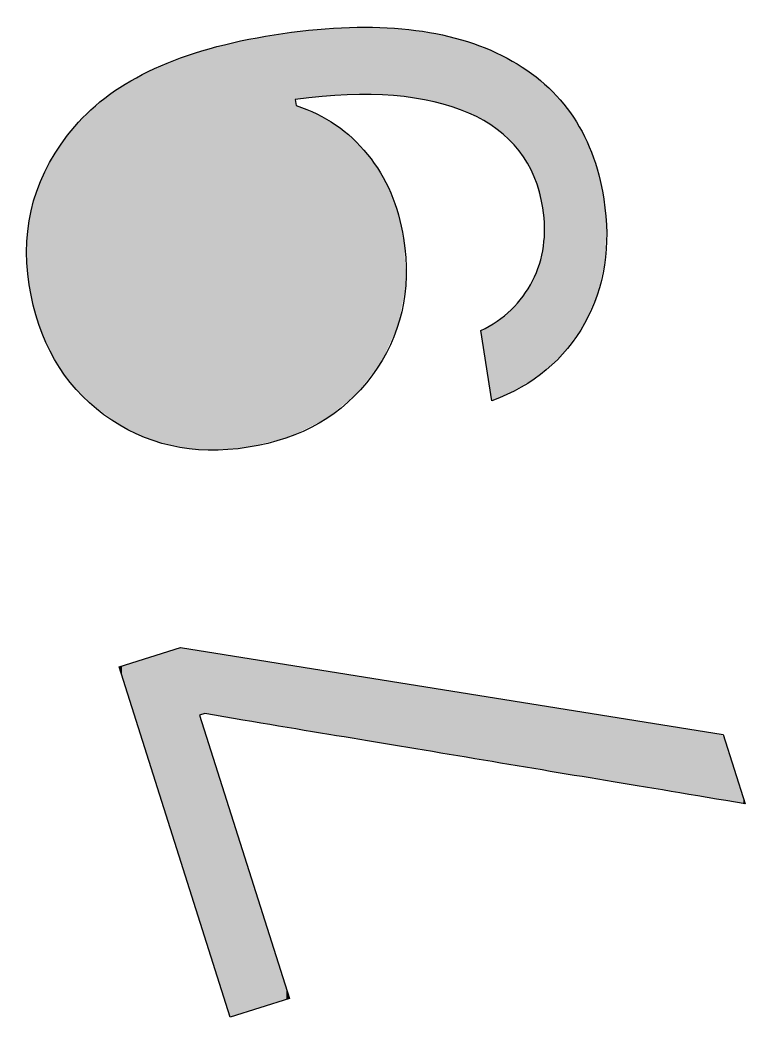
# Model space of a CAD drawing. Extents: x 1 to 47.3, y -47.1 to -0.8.
# Drawn here: x 1.03 to 5.38, y -32.07 to -26.08 of the extents above; entities that cross this region are included whole.
import ezdxf

# ---------------------------------------------------------------- set-up
doc = ezdxf.new("R2010")
doc.units = 0
doc.layers.add('LAYER_1', color=7, linetype='CONTINUOUS')

# ---------------------------------------------------------------- blocks, each defined once
blk = doc.blocks.new('*U2')
at = {"layer": 'LAYER_1', "color": 7}
for points in [[(2.8525, -26.5449), (2.7609, -26.148), (2.8525, -26.1394)], [(2.8682, -26.5436), (2.8525, -26.1394), (2.8682, -26.1379)], [(2.8525, -26.5449), (2.8525, -26.1394), (2.8682, -26.5436)], [(2.9083, -26.5401), (2.8682, -26.1379), (2.9083, -26.1341)], [(2.8682, -26.5436), (2.8682, -26.1379), (2.9083, -26.5401)], [(2.9359, -26.5378), (2.9083, -26.1341), (2.9359, -26.1334)], [(2.9083, -26.5401), (2.9083, -26.1341), (2.9359, -26.5378)], [(2.9737, -26.5366), (2.9359, -26.1334), (2.9737, -26.1324)], [(2.9359, -26.5378), (2.9359, -26.1334), (2.9737, -26.5366)], [(3.0523, -26.5343), (2.9737, -26.1324), (3.0523, -26.1302)], [(2.9737, -26.5366), (2.9737, -26.1324), (3.0523, -26.5343)], [(3.0808, -26.5334), (3.0523, -26.1302), (3.0808, -26.1295)], [(3.0523, -26.5343), (3.0523, -26.1302), (3.0808, -26.5334)], [(3.1, -26.5328), (3.0808, -26.1295), (3.1, -26.1289)], [(3.0808, -26.5334), (3.0808, -26.1295), (3.1, -26.5328)], [(3.1199, -26.5335), (3.1, -26.1289), (3.1199, -26.1284)], [(3.1, -26.5328), (3.1, -26.1289), (3.1199, -26.5335)], [(3.1199, -26.5335), (3.1199, -26.1284), (3.1726, -26.5353)], [(3.1726, -26.5353), (3.1199, -26.1284), (3.1726, -26.131)], [(3.1726, -26.5353), (3.1726, -26.131), (3.2004, -26.5362)], [(3.2004, -26.5362), (3.1726, -26.131), (3.2004, -26.1323)], [(3.2004, -26.5362), (3.2004, -26.1323), (3.2453, -26.5377)], [(3.2453, -26.5377), (3.2004, -26.1323), (3.2453, -26.1345)], [(3.2453, -26.5377), (3.2453, -26.1345), (3.253, -26.538)], [(3.253, -26.538), (3.2453, -26.1345), (3.253, -26.1349)], [(3.253, -26.538), (3.253, -26.1349), (3.2981, -26.5429)], [(3.2981, -26.5429), (3.253, -26.1349), (3.2981, -26.1371)], [(3.2981, -26.5429), (3.2981, -26.1371), (3.2984, -26.5429)], [(3.2984, -26.5429), (3.2981, -26.1371), (3.2984, -26.1371)], [(3.2984, -26.5429), (3.2984, -26.1371), (3.3176, -26.5449)], [(3.3176, -26.5449), (3.2984, -26.1371), (3.3176, -26.1381)], [(3.3176, -26.5449), (3.3176, -26.1381), (3.3185, -26.545)], [(3.3185, -26.545), (3.3176, -26.1381), (3.3185, -26.1381)], [(3.3185, -26.545), (3.3185, -26.1381), (3.3254, -26.5458)], [(3.3254, -26.5458), (3.3185, -26.1381), (3.3254, -26.139)], [(3.3254, -26.5458), (3.3254, -26.139), (3.3335, -26.5466)], [(3.3335, -26.5466), (3.3254, -26.139), (3.3335, -26.1401)], [(3.3335, -26.5466), (3.3335, -26.1401), (3.3424, -26.5476)], [(3.3424, -26.5476), (3.3335, -26.1401), (3.3424, -26.1414)], [(3.3424, -26.5476), (3.3424, -26.1414), (3.3951, -26.5533)], [(3.3951, -26.5533), (3.3424, -26.1414), (3.3951, -26.1485)], [(2.3978, -28.6491), (2.2605, -26.2329), (2.3978, -26.2028)], [(2.45, -28.6358), (2.3978, -26.2028), (2.45, -26.1914)], [(2.3978, -28.6491), (2.3978, -26.2028), (2.45, -28.6358)], [(2.6501, -28.5848), (2.45, -26.1914), (2.6501, -26.1605)], [(2.45, -28.6358), (2.45, -26.1914), (2.6501, -28.5848)], [(2.6796, -28.5701), (2.6501, -26.1605), (2.6796, -26.1559)], [(2.6501, -28.5848), (2.6501, -26.1605), (2.6796, -28.5701)], [(2.6796, -26.5627), (2.6796, -26.1559), (2.6797, -26.5627)], [(2.6797, -26.5627), (2.6796, -26.1559), (2.6797, -26.1559)], [(2.6803, -26.5626), (2.6797, -26.1559), (2.6803, -26.1558)], [(2.6797, -26.5627), (2.6797, -26.1559), (2.6803, -26.5626)], [(2.6824, -26.5624), (2.6803, -26.1558), (2.6824, -26.1555)], [(2.6803, -26.5626), (2.6803, -26.1558), (2.6824, -26.5624)], [(2.6835, -26.5622), (2.6824, -26.1555), (2.6835, -26.1553)], [(2.6824, -26.5624), (2.6824, -26.1555), (2.6835, -26.5622)], [(2.6846, -26.5621), (2.6835, -26.1553), (2.6846, -26.1552)], [(2.6835, -26.5622), (2.6835, -26.1553), (2.6846, -26.5621)], [(2.6846, -26.5621), (2.6846, -26.1552), (2.6852, -26.562)], [(2.6852, -26.562), (2.6846, -26.1552), (2.6852, -26.1552)], [(2.6852, -26.562), (2.6852, -26.1552), (2.6853, -26.562)], [(2.6853, -26.562), (2.6852, -26.1552), (2.6853, -26.1552)], [(2.7173, -26.5581), (2.6853, -26.1552), (2.7173, -26.1521)], [(2.6853, -26.562), (2.6853, -26.1552), (2.7173, -26.5581)], [(2.7609, -26.5528), (2.7173, -26.1521), (2.7609, -26.148)], [(2.7173, -26.5581), (2.7173, -26.1521), (2.7609, -26.5528)], [(2.7609, -26.5528), (2.7609, -26.148), (2.8525, -26.5449)], [(3.3951, -26.5533), (3.3951, -26.1485), (3.5039, -26.5743)], [(3.5039, -26.5743), (3.3951, -26.1485), (3.5039, -26.1633)], [(3.5039, -26.5743), (3.5039, -26.1633), (3.5262, -26.5786)], [(3.5262, -26.5786), (3.5039, -26.1633), (3.5262, -26.1685)], [(3.5262, -26.5786), (3.5262, -26.1685), (3.6464, -26.6141)], [(3.6464, -26.6141), (3.5262, -26.1685), (3.6464, -26.1968)], [(3.6464, -26.6141), (3.6464, -26.1968), (3.6763, -26.6266)], [(3.6763, -26.6266), (3.6464, -26.1968), (3.6763, -26.2039)], [(3.6763, -26.6266), (3.6763, -26.2039), (3.7554, -26.6595)], [(3.7554, -26.6595), (3.6763, -26.2039), (3.7554, -26.2317)], [(2.232, -28.6643), (2.1283, -26.2699), (2.232, -26.2391)], [(2.2605, -28.6641), (2.232, -26.2391), (2.2605, -26.2329)], [(2.232, -28.6643), (2.232, -26.2391), (2.2605, -28.6641)], [(2.2605, -28.6641), (2.2605, -26.2329), (2.3978, -28.6491)], [(3.7554, -26.6595), (3.7554, -26.2317), (3.7924, -26.6805)], [(3.7924, -26.6805), (3.7554, -26.2317), (3.7924, -26.2447)], [(3.7924, -26.6805), (3.7924, -26.2447), (3.7959, -26.6825)], [(3.7959, -26.6825), (3.7924, -26.2447), (3.7959, -26.246)], [(3.7959, -26.6825), (3.7959, -26.246), (3.8051, -26.6877)], [(3.8051, -26.6877), (3.7959, -26.246), (3.8051, -26.2492)], [(3.8051, -26.6877), (3.8051, -26.2492), (3.8317, -26.7027)], [(3.8317, -26.7027), (3.8051, -26.2492), (3.8317, -26.2586)], [(3.8317, -26.7027), (3.8317, -26.2586), (3.8356, -26.7049)], [(3.8356, -26.7049), (3.8317, -26.2586), (3.8356, -26.26)], [(3.8356, -26.7049), (3.8356, -26.26), (3.8446, -26.71)], [(3.8446, -26.71), (3.8356, -26.26), (3.8446, -26.2644)], [(3.8446, -26.71), (3.8446, -26.2644), (3.8523, -26.7144)], [(3.8523, -26.7144), (3.8446, -26.2644), (3.8523, -26.2681)], [(2.0011, -28.6523), (1.8791, -26.3585), (2.0011, -26.3107)], [(2.0331, -28.6556), (2.0011, -26.3107), (2.0331, -26.2982)], [(2.0011, -28.6523), (2.0011, -26.3107), (2.0331, -28.6556)], [(2.1283, -28.6652), (2.0331, -26.2982), (2.1283, -26.2699)], [(2.0331, -28.6556), (2.0331, -26.2982), (2.1283, -28.6652)], [(2.1283, -28.6652), (2.1283, -26.2699), (2.232, -28.6643)], [(3.8523, -26.7144), (3.8523, -26.2681), (3.8543, -26.7159)], [(3.8543, -26.7159), (3.8523, -26.2681), (3.8543, -26.2691)], [(3.8543, -26.7159), (3.8543, -26.2691), (3.8586, -26.7192)], [(3.8586, -26.7192), (3.8543, -26.2691), (3.8586, -26.2712)], [(3.8586, -26.7192), (3.8586, -26.2712), (3.8733, -26.7304)], [(3.8733, -26.7304), (3.8586, -26.2712), (3.8733, -26.2784)], [(3.8733, -26.7304), (3.8733, -26.2784), (3.8992, -26.7501)], [(3.8992, -26.7501), (3.8733, -26.2784), (3.8992, -26.2911)], [(3.8992, -26.7501), (3.8992, -26.2911), (3.9022, -26.7524)], [(3.9022, -26.7524), (3.8992, -26.2911), (3.9022, -26.2925)], [(3.9022, -26.7524), (3.9022, -26.2925), (3.9365, -26.7785)], [(3.9365, -26.7785), (3.9022, -26.2925), (3.9365, -26.3093)], [(3.9365, -26.7785), (3.9365, -26.3093), (3.9495, -26.7918)], [(3.9495, -26.7918), (3.9365, -26.3093), (3.9495, -26.3157)], [(3.9495, -26.7918), (3.9495, -26.3157), (3.9814, -26.8245)], [(3.9814, -26.8245), (3.9495, -26.3157), (3.9814, -26.3313)], [(1.8532, -28.6166), (1.7621, -26.415), (1.8532, -26.3686)], [(1.8791, -28.6256), (1.8532, -26.3686), (1.8791, -26.3585)], [(1.8532, -28.6166), (1.8532, -26.3686), (1.8791, -28.6256)], [(1.8791, -28.6256), (1.8791, -26.3585), (2.0011, -28.6523)], [(3.9814, -26.8245), (3.9814, -26.3313), (3.9944, -26.8378)], [(3.9944, -26.8378), (3.9814, -26.3313), (3.9944, -26.3399)], [(3.9944, -26.8378), (3.9944, -26.3399), (4.0081, -26.8518)], [(4.0081, -26.8518), (3.9944, -26.3399), (4.0081, -26.3489)], [(4.0081, -26.8518), (4.0081, -26.3489), (4.0671, -26.9344)], [(4.0671, -26.9344), (4.0081, -26.3489), (4.0671, -26.3877)], [(1.7621, -28.585), (1.6924, -26.4504), (1.7621, -26.415)], [(1.7621, -28.585), (1.7621, -26.415), (1.8532, -28.6166)], [(4.0671, -26.9344), (4.0671, -26.3877), (4.0692, -26.9385)], [(4.0692, -26.9385), (4.0671, -26.3877), (4.0692, -26.3891)], [(4.0692, -26.9385), (4.0692, -26.3891), (4.1111, -27.0215)], [(4.1111, -27.0215), (4.0692, -26.3891), (4.1111, -26.4167)], [(4.1111, -27.0215), (4.1111, -26.4167), (4.1135, -27.0263)], [(4.1135, -27.0263), (4.1111, -26.4167), (4.1135, -26.4188)], [(4.1135, -27.0263), (4.1135, -26.4188), (4.1259, -27.0729)], [(4.1259, -27.0729), (4.1135, -26.4188), (4.1259, -26.4297)], [(4.1259, -27.0729), (4.1259, -26.4297), (4.1317, -27.0943)], [(4.1317, -27.0943), (4.1259, -26.4297), (4.1317, -26.4347)], [(4.1317, -27.0943), (4.1317, -26.4347), (4.1615, -27.2063)], [(4.1615, -27.2063), (4.1317, -26.4347), (4.1615, -26.4609)], [(1.6501, -28.5304), (1.5506, -26.5435), (1.6501, -26.4782)], [(1.6924, -28.551), (1.6501, -26.4782), (1.6924, -26.4504)], [(1.6501, -28.5304), (1.6501, -26.4782), (1.6924, -28.551)], [(1.6924, -28.551), (1.6924, -26.4504), (1.7621, -28.585)], [(4.1615, -27.2063), (4.1615, -26.4609), (4.1672, -27.2275)], [(4.1672, -27.2275), (4.1615, -26.4609), (4.1672, -26.4659)], [(4.1672, -27.2275), (4.1672, -26.4659), (4.1753, -27.359)], [(4.1753, -27.359), (4.1672, -26.4659), (4.1753, -26.4729)], [(4.1753, -28.1878), (4.1753, -26.4729), (4.2241, -28.144)], [(4.2241, -28.144), (4.1753, -26.4729), (4.2241, -26.5157)], [(1.5506, -28.4585), (1.444, -26.6343), (1.5506, -26.5435)], [(1.5506, -28.4585), (1.5506, -26.5435), (1.6501, -28.5304)], [(2.6796, -28.5701), (2.6796, -26.5627), (2.6797, -28.57)], [(2.6797, -28.57), (2.6796, -26.5627), (2.6797, -26.5634)], [(2.6797, -28.57), (2.6797, -26.5634), (2.6803, -28.5697)], [(2.6803, -28.5697), (2.6797, -26.5634), (2.6803, -26.5672)], [(4.2241, -28.144), (4.2241, -26.5157), (4.2831, -28.0911)], [(4.2831, -28.0911), (4.2241, -26.5157), (4.2831, -26.5849)], [(2.6803, -28.5697), (2.6803, -26.5672), (2.6824, -28.5687)], [(2.6824, -28.5687), (2.6803, -26.5672), (2.6824, -26.581)], [(2.6824, -28.5687), (2.6824, -26.581), (2.6835, -28.5681)], [(2.6835, -28.5681), (2.6824, -26.581), (2.6835, -26.5879)], [(2.6835, -28.5681), (2.6835, -26.5879), (2.6846, -28.5676)], [(2.6846, -28.5676), (2.6835, -26.5879), (2.6846, -26.5948)], [(2.6846, -28.5676), (2.6846, -26.5948), (2.6852, -28.5673)], [(2.6852, -28.5673), (2.6846, -26.5948), (2.6852, -26.5986)], [(2.6852, -28.5673), (2.6852, -26.5986), (2.6853, -28.5672)], [(2.6853, -28.5672), (2.6852, -26.5986), (2.6853, -26.5992)], [(2.6853, -28.5672), (2.6853, -26.5992), (2.7173, -28.5513)], [(2.7173, -28.5513), (2.6853, -26.5992), (2.7173, -26.6101)], [(2.7173, -28.5513), (2.7173, -26.6101), (2.7609, -28.5296)], [(2.7609, -28.5296), (2.7173, -26.6101), (2.7609, -26.6299)], [(4.2831, -28.0911), (4.2831, -26.5849), (4.3203, -28.0402)], [(4.3203, -28.0402), (4.2831, -26.5849), (4.3203, -26.6285)], [(1.4279, -28.365), (1.3561, -26.7279), (1.4279, -26.648)], [(1.444, -28.3814), (1.4279, -26.648), (1.444, -26.6343)], [(1.4279, -28.365), (1.4279, -26.648), (1.444, -28.3814)], [(1.444, -28.3814), (1.444, -26.6343), (1.5506, -28.4585)], [(2.7609, -28.5296), (2.7609, -26.6299), (2.8525, -28.484)], [(2.8525, -28.484), (2.7609, -26.6299), (2.8525, -26.6713)], [(2.8525, -28.484), (2.8525, -26.6713), (2.8682, -28.4762)], [(2.8682, -28.4762), (2.8525, -26.6713), (2.8682, -26.6818)], [(2.8682, -28.4762), (2.8682, -26.6818), (2.9083, -28.443)], [(2.9083, -28.443), (2.8682, -26.6818), (2.9083, -26.7087)], [(4.3203, -28.0402), (4.3203, -26.6285), (4.3999, -27.9312)], [(4.3999, -27.9312), (4.3203, -26.6285), (4.3999, -26.755)], [(1.3561, -28.2917), (1.3242, -26.7634), (1.3561, -26.7279)], [(1.3561, -28.2917), (1.3561, -26.7279), (1.4279, -28.365)], [(2.9083, -28.443), (2.9083, -26.7087), (2.9359, -28.42)], [(2.9359, -28.42), (2.9083, -26.7087), (2.9359, -26.7272)], [(2.9359, -28.42), (2.9359, -26.7272), (2.9737, -28.3887)], [(2.9737, -28.3887), (2.9359, -26.7272), (2.9737, -26.7525)], [(1.3242, -28.2504), (1.2797, -26.8263), (1.3242, -26.7634)], [(1.3242, -28.2504), (1.3242, -26.7634), (1.3561, -28.2917)], [(2.9737, -28.3887), (2.9737, -26.7525), (3.0523, -28.3234)], [(3.0523, -28.3234), (2.9737, -26.7525), (3.0523, -26.8267)], [(4.3999, -27.9312), (4.3999, -26.755), (4.4039, -27.9258)], [(4.4039, -27.9258), (4.3999, -26.755), (4.4039, -26.7639)], [(4.4039, -27.9258), (4.4039, -26.7639), (4.4628, -27.7971)], [(4.4628, -27.7971), (4.4039, -26.7639), (4.4628, -26.8953)], [(1.2797, -28.1928), (1.2383, -26.8847), (1.2797, -26.8263)], [(1.2797, -28.1928), (1.2797, -26.8263), (1.3242, -28.2504)], [(3.0523, -28.3234), (3.0523, -26.8267), (3.0808, -28.2861)], [(3.0808, -28.2861), (3.0523, -26.8267), (3.0808, -26.8536)], [(3.0808, -28.2861), (3.0808, -26.8536), (3.1, -28.2609)], [(3.1, -28.2609), (3.0808, -26.8536), (3.1, -26.8786)], [(1.2383, -28.1239), (1.2147, -26.9281), (1.2383, -26.8847)], [(1.2383, -28.1239), (1.2383, -26.8847), (1.2797, -28.1928)], [(3.1, -28.2609), (3.1, -26.8786), (3.1199, -28.2347)], [(3.1199, -28.2347), (3.1, -26.8786), (3.1199, -26.9045)], [(3.1199, -28.2347), (3.1199, -26.9045), (3.1726, -28.1655)], [(3.1726, -28.1655), (3.1199, -26.9045), (3.1726, -26.9732)], [(4.4628, -27.7971), (4.4628, -26.8953), (4.4905, -27.7365)], [(4.4905, -27.7365), (4.4628, -26.8953), (4.4905, -26.9877)], [(1.2147, -28.0846), (1.1698, -27.0105), (1.2147, -26.9281)], [(1.2147, -28.0846), (1.2147, -26.9281), (1.2383, -28.1239)], [(3.1726, -28.1655), (3.1726, -26.9732), (3.2004, -28.129)], [(3.2004, -28.129), (3.1726, -26.9732), (3.2004, -27.0242)], [(1.1611, -27.9672), (1.119, -27.1401), (1.1611, -27.0326)], [(1.1698, -27.9862), (1.1611, -27.0326), (1.1698, -27.0105)], [(1.1611, -27.9672), (1.1611, -27.0326), (1.1698, -27.9862)], [(1.1698, -27.9862), (1.1698, -27.0105), (1.2147, -28.0846)], [(3.2004, -28.129), (3.2004, -27.0242), (3.2453, -28.0295)], [(3.2453, -28.0295), (3.2004, -27.0242), (3.2453, -27.1066)], [(4.4905, -27.7365), (4.4905, -26.9877), (4.509, -27.6574)], [(4.509, -27.6574), (4.4905, -26.9877), (4.509, -27.0492)], [(4.509, -27.6574), (4.509, -27.0492), (4.5258, -27.5852)], [(4.5258, -27.5852), (4.509, -27.0492), (4.5258, -27.1313)], [(1.1187, -27.8393), (1.0884, -27.2625), (1.1187, -27.1408)], [(1.119, -27.8406), (1.1187, -27.1408), (1.119, -27.1401)], [(1.1187, -27.8393), (1.1187, -27.1408), (1.119, -27.8406)], [(1.119, -27.8406), (1.119, -27.1401), (1.1611, -27.9672)], [(3.2453, -28.0295), (3.2453, -27.1066), (3.253, -28.0123)], [(3.253, -28.0123), (3.2453, -27.1066), (3.253, -27.128)], [(3.253, -28.0123), (3.253, -27.128), (3.2981, -27.9124)], [(3.2981, -27.9124), (3.253, -27.128), (3.2981, -27.2527)], [(4.5258, -27.5852), (4.5258, -27.1313), (4.5361, -27.5409)], [(4.5361, -27.5409), (4.5258, -27.1313), (4.5361, -27.1985)], [(4.5361, -27.5409), (4.5361, -27.1985), (4.5381, -27.5324)], [(4.5381, -27.5324), (4.5361, -27.1985), (4.5381, -27.2204)], [(4.5381, -27.5324), (4.5381, -27.2204), (4.5466, -27.3135)], [(1.0851, -27.6787), (1.0701, -27.4044), (1.0851, -27.2756)], [(1.0884, -27.7048), (1.0851, -27.2756), (1.0884, -27.2625)], [(1.0851, -27.6787), (1.0851, -27.2756), (1.0884, -27.7048)], [(1.0884, -27.7048), (1.0884, -27.2625), (1.1187, -27.8393)], [(3.2981, -27.9124), (3.2981, -27.2527), (3.2984, -27.911)], [(3.2984, -27.911), (3.2981, -27.2527), (3.2984, -27.2533)], [(3.2984, -27.911), (3.2984, -27.2533), (3.3176, -27.8092)], [(3.3176, -27.8092), (3.2984, -27.2533), (3.3176, -27.3317)], [(3.3176, -27.8092), (3.3176, -27.3317), (3.3185, -27.8045)], [(3.3185, -27.8045), (3.3176, -27.3317), (3.3185, -27.3364)], [(3.3185, -27.8045), (3.3185, -27.3364), (3.3254, -27.7679)], [(3.3254, -27.7679), (3.3185, -27.3364), (3.3254, -27.3722)], [(3.3254, -27.7679), (3.3254, -27.3722), (3.3335, -27.725)], [(3.3335, -27.725), (3.3254, -27.3722), (3.3335, -27.4243)], [(4.1753, -28.1878), (4.1672, -27.4322), (4.1753, -27.359)], [(1.0701, -27.5586), (1.0689, -27.4148), (1.0701, -27.4044)], [(1.0701, -27.5586), (1.0701, -27.4044), (1.0851, -27.6787)], [(3.3335, -27.725), (3.3335, -27.4243), (3.3424, -27.6774)], [(4.1672, -28.195), (4.1615, -27.4836), (4.1672, -27.4322)], [(4.1672, -28.195), (4.1672, -27.4322), (4.1753, -28.1878)], [(4.1615, -28.2001), (4.1317, -27.5822), (4.1615, -27.4836)], [(4.1615, -28.2001), (4.1615, -27.4836), (4.1672, -28.195)], [(4.1111, -28.2388), (4.0692, -27.7101), (4.1111, -27.6296)], [(4.1135, -28.2374), (4.1111, -27.6296), (4.1135, -27.6249)], [(4.1111, -28.2388), (4.1111, -27.6296), (4.1135, -28.2374)], [(4.1259, -28.2301), (4.1135, -27.6249), (4.1259, -27.6011)], [(4.1135, -28.2374), (4.1135, -27.6249), (4.1259, -28.2301)], [(4.1317, -28.2268), (4.1259, -27.6011), (4.1317, -27.5822)], [(4.1259, -28.2301), (4.1259, -27.6011), (4.1317, -28.2268)], [(4.1317, -28.2268), (4.1317, -27.5822), (4.1615, -28.2001)], [(4.0671, -28.2644), (4.0081, -27.7874), (4.0671, -27.7127)], [(4.0692, -28.2632), (4.0671, -27.7127), (4.0692, -27.7101)], [(4.0671, -28.2644), (4.0671, -27.7127), (4.0692, -28.2632)], [(4.0692, -28.2632), (4.0692, -27.7101), (4.1111, -28.2388)], [(3.9814, -28.3142), (3.9495, -27.8434), (3.9814, -27.8159)], [(3.9944, -28.3067), (3.9814, -27.8159), (3.9944, -27.8046)], [(3.9814, -28.3142), (3.9814, -27.8159), (3.9944, -28.3067)], [(4.0081, -28.2987), (3.9944, -27.8046), (4.0081, -27.7874)], [(3.9944, -28.3067), (3.9944, -27.8046), (4.0081, -28.2987)], [(4.0081, -28.2987), (4.0081, -27.7874), (4.0671, -28.2644)], [(3.9365, -28.3385), (3.9022, -27.8842), (3.9365, -27.8546)], [(3.9495, -28.3328), (3.9365, -27.8546), (3.9495, -27.8434)], [(3.9365, -28.3385), (3.9365, -27.8546), (3.9495, -28.3328)], [(3.9495, -28.3328), (3.9495, -27.8434), (3.9814, -28.3142)], [(3.8317, -28.1988), (3.8051, -27.9412), (3.8317, -27.9256)], [(3.8356, -28.2237), (3.8317, -27.9256), (3.8356, -27.9233)], [(3.8317, -28.1988), (3.8317, -27.9256), (3.8356, -28.2237)], [(3.8446, -28.2809), (3.8356, -27.9233), (3.8446, -27.918)], [(3.8356, -28.2237), (3.8356, -27.9233), (3.8446, -28.2809)], [(3.8523, -28.3296), (3.8446, -27.918), (3.8523, -27.9135)], [(3.8446, -28.2809), (3.8446, -27.918), (3.8523, -28.3296)], [(3.8543, -28.3427), (3.8523, -27.9135), (3.8543, -27.9123)], [(3.8523, -28.3296), (3.8523, -27.9135), (3.8543, -28.3427)], [(3.8586, -28.3701), (3.8543, -27.9123), (3.8586, -27.9098)], [(3.8543, -28.3427), (3.8543, -27.9123), (3.8586, -28.3701)], [(3.8733, -28.3649), (3.8586, -27.9098), (3.8733, -27.9012)], [(3.8586, -28.3701), (3.8586, -27.9098), (3.8733, -28.3649)], [(3.8992, -28.3547), (3.8733, -27.9012), (3.8992, -27.886)], [(3.8733, -28.3649), (3.8733, -27.9012), (3.8992, -28.3547)], [(3.9022, -28.3533), (3.8992, -27.886), (3.9022, -27.8842)], [(3.8992, -28.3547), (3.8992, -27.886), (3.9022, -28.3533)], [(3.9022, -28.3533), (3.9022, -27.8842), (3.9365, -28.3385)], [(3.7959, -27.9714), (3.7924, -27.9487), (3.7959, -27.9466)], [(3.8051, -28.03), (3.7959, -27.9466), (3.8051, -27.9412)], [(3.7959, -27.9714), (3.7959, -27.9466), (3.8051, -28.03)], [(3.8051, -28.03), (3.8051, -27.9412), (3.8317, -28.1988)]]:
    blk.add_solid(points, dxfattribs=at)
blk = doc.blocks.new('*U3')
at = {"layer": 'LAYER_1', "color": 7}
for points in [[(1.987, -31.1128), (1.94, -29.8666), (1.987, -29.8517)], [(1.9964, -31.1425), (1.987, -29.8517), (1.9964, -29.8512)], [(1.987, -31.1128), (1.987, -29.8517), (1.9964, -31.1425)], [(1.9964, -31.1425), (1.9964, -29.8512), (2.0323, -31.2556)], [(2.0323, -31.2556), (1.9964, -29.8512), (2.0323, -29.857)], [(1.8128, -30.5633), (1.7397, -29.93), (1.8128, -29.9069)], [(1.8584, -30.7074), (1.8128, -29.9069), (1.8584, -29.8924)], [(1.8128, -30.5633), (1.8128, -29.9069), (1.8584, -30.7074)], [(1.8946, -30.8214), (1.8584, -29.8924), (1.8946, -29.881)], [(1.8584, -30.7074), (1.8584, -29.8924), (1.8946, -30.8214)], [(1.94, -30.9646), (1.8946, -29.881), (1.94, -29.8666)], [(1.8946, -30.8214), (1.8946, -29.881), (1.94, -30.9646)], [(1.94, -30.9646), (1.94, -29.8666), (1.987, -31.1128)], [(2.0323, -31.2556), (2.0323, -29.857), (2.0643, -31.3566)], [(2.0643, -31.3566), (2.0323, -29.857), (2.0643, -29.8621)], [(2.0643, -31.3566), (2.0643, -29.8621), (2.0994, -31.4675)], [(2.0994, -31.4675), (2.0643, -29.8621), (2.0994, -29.8678)], [(2.0994, -31.4675), (2.0994, -29.8678), (2.1057, -31.4872)], [(2.1057, -31.4872), (2.0994, -29.8678), (2.1057, -29.8688)], [(2.1057, -30.2572), (2.1057, -29.8688), (2.1068, -30.2569)], [(2.1068, -30.2569), (2.1057, -29.8688), (2.1068, -29.869)], [(2.1068, -30.2569), (2.1068, -29.869), (2.1085, -30.2563)], [(2.1085, -30.2563), (2.1068, -29.869), (2.1085, -29.8692)], [(2.1085, -30.2563), (2.1085, -29.8692), (2.1133, -30.2548)], [(2.1133, -30.2548), (2.1085, -29.8692), (2.1133, -29.87)], [(2.1133, -30.2548), (2.1133, -29.87), (2.1248, -30.251)], [(2.1248, -30.251), (2.1133, -29.87), (2.1248, -29.8718)], [(2.1248, -30.251), (2.1248, -29.8718), (2.135, -30.2477)], [(2.135, -30.2477), (2.1248, -29.8718), (2.135, -29.8735)], [(2.135, -30.2477), (2.135, -29.8735), (2.1362, -30.2473)], [(2.1362, -30.2473), (2.135, -29.8735), (2.1362, -29.8737)], [(2.1362, -30.2473), (2.1362, -29.8737), (2.14, -30.2479)], [(2.14, -30.2479), (2.1362, -29.8737), (2.14, -29.8743)], [(2.14, -30.2479), (2.14, -29.8743), (2.141, -30.248)], [(2.141, -30.248), (2.14, -29.8743), (2.141, -29.8744)], [(2.141, -30.248), (2.141, -29.8744), (2.142, -30.2482)], [(2.142, -30.2482), (2.141, -29.8744), (2.142, -29.8746)], [(2.142, -30.2482), (2.142, -29.8746), (2.18, -30.2547)], [(2.18, -30.2547), (2.142, -29.8746), (2.18, -29.8807)], [(2.18, -30.2547), (2.18, -29.8807), (2.1851, -30.2555)], [(2.1851, -30.2555), (2.18, -29.8807), (2.1851, -29.8815)], [(2.1851, -30.2555), (2.1851, -29.8815), (2.1947, -30.2572)], [(2.1947, -30.2572), (2.1851, -29.8815), (2.1947, -29.8831)], [(2.1947, -30.2572), (2.1947, -29.8831), (2.2081, -30.2594)], [(2.2081, -30.2594), (2.1947, -29.8831), (2.2081, -29.8852)], [(2.2081, -30.2594), (2.2081, -29.8852), (2.2353, -30.264)], [(2.2353, -30.264), (2.2081, -29.8852), (2.2353, -29.8896)], [(2.2353, -30.264), (2.2353, -29.8896), (2.2415, -30.2651)], [(2.2415, -30.2651), (2.2353, -29.8896), (2.2415, -29.8906)], [(2.2415, -30.2651), (2.2415, -29.8906), (2.2577, -30.2678)], [(2.2577, -30.2678), (2.2415, -29.8906), (2.2577, -29.8932)], [(2.2577, -30.2678), (2.2577, -29.8932), (2.2746, -30.2707)], [(2.2746, -30.2707), (2.2577, -29.8932), (2.2746, -29.8959)], [(2.2746, -30.2707), (2.2746, -29.8959), (2.2855, -30.2725)], [(2.2855, -30.2725), (2.2746, -29.8959), (2.2855, -29.8976)], [(2.2855, -30.2725), (2.2855, -29.8976), (2.2914, -30.2735)], [(2.2914, -30.2735), (2.2855, -29.8976), (2.2914, -29.8986)], [(2.2914, -30.2735), (2.2914, -29.8986), (2.305, -30.2758)], [(2.305, -30.2758), (2.2914, -29.8986), (2.305, -29.9008)], [(2.305, -30.2758), (2.305, -29.9008), (2.3151, -30.2775)], [(2.3151, -30.2775), (2.305, -29.9008), (2.3151, -29.9024)], [(2.3151, -30.2775), (2.3151, -29.9024), (2.3365, -30.2811)], [(2.3365, -30.2811), (2.3151, -29.9024), (2.3365, -29.9058)], [(2.3365, -30.2811), (2.3365, -29.9058), (2.3649, -30.2859)], [(2.3649, -30.2859), (2.3365, -29.9058), (2.3649, -29.9104)], [(2.3649, -30.2859), (2.3649, -29.9104), (2.3749, -30.2876)], [(2.3749, -30.2876), (2.3649, -29.9104), (2.3749, -29.912)], [(2.3749, -30.2876), (2.3749, -29.912), (2.4504, -30.3002)], [(2.4504, -30.3002), (2.3749, -29.912), (2.4504, -29.9241)], [(1.6287, -29.9825), (1.6238, -29.9672), (1.6287, -29.9653)], [(1.6301, -29.9869), (1.6287, -29.9653), (1.6301, -29.9648)], [(1.6287, -29.9825), (1.6287, -29.9653), (1.6301, -29.9869)], [(1.6401, -30.0188), (1.6301, -29.9648), (1.6401, -29.9616)], [(1.6301, -29.9869), (1.6301, -29.9648), (1.6401, -30.0188)], [(1.6576, -30.0739), (1.6401, -29.9616), (1.6576, -29.9561)], [(1.6401, -30.0188), (1.6401, -29.9616), (1.6576, -30.0739)], [(1.6805, -30.146), (1.6576, -29.9561), (1.6805, -29.9488)], [(1.6576, -30.0739), (1.6576, -29.9561), (1.6805, -30.146)], [(1.6811, -30.1479), (1.6805, -29.9488), (1.6811, -29.9486)], [(1.6805, -30.146), (1.6805, -29.9488), (1.6811, -30.1479)], [(1.7397, -30.3328), (1.6811, -29.9486), (1.7397, -29.93)], [(1.6811, -30.1479), (1.6811, -29.9486), (1.7397, -30.3328)], [(1.7397, -30.3328), (1.7397, -29.93), (1.8128, -30.5633)], [(2.4504, -30.3002), (2.4504, -29.9241), (2.4575, -30.3014)], [(2.4575, -30.3014), (2.4504, -29.9241), (2.4575, -29.9253)], [(2.4575, -30.3014), (2.4575, -29.9253), (2.5082, -30.31)], [(2.5082, -30.31), (2.4575, -29.9253), (2.5082, -29.9334)], [(2.5082, -30.31), (2.5082, -29.9334), (2.5397, -30.3152)], [(2.5397, -30.3152), (2.5082, -29.9334), (2.5397, -29.9384)], [(2.5397, -30.3152), (2.5397, -29.9384), (2.5647, -30.3194)], [(2.5647, -30.3194), (2.5397, -29.9384), (2.5647, -29.9425)], [(2.5647, -30.3194), (2.5647, -29.9425), (2.6088, -30.3268)], [(2.6088, -30.3268), (2.5647, -29.9425), (2.6088, -29.9495)], [(2.6088, -30.3268), (2.6088, -29.9495), (2.6114, -30.3273)], [(2.6114, -30.3273), (2.6088, -29.9495), (2.6114, -29.95)], [(2.6114, -30.3273), (2.6114, -29.95), (2.6188, -30.3285)], [(2.6188, -30.3285), (2.6114, -29.95), (2.6188, -29.9511)], [(2.6188, -30.3285), (2.6188, -29.9511), (2.6249, -30.3295)], [(2.6249, -30.3295), (2.6188, -29.9511), (2.6249, -29.9521)], [(2.6249, -30.3295), (2.6249, -29.9521), (2.6318, -30.3307)], [(2.6318, -30.3307), (2.6249, -29.9521), (2.6318, -29.9532)], [(2.6318, -30.3307), (2.6318, -29.9532), (2.6365, -30.3315)], [(2.6365, -30.3315), (2.6318, -29.9532), (2.6365, -29.954)], [(2.6365, -30.3315), (2.6365, -29.954), (2.6429, -30.3325)], [(2.6429, -30.3325), (2.6365, -29.954), (2.6429, -29.955)], [(2.6429, -30.3325), (2.6429, -29.955), (2.6439, -30.3327)], [(2.6439, -30.3327), (2.6429, -29.955), (2.6439, -29.9552)], [(2.6439, -30.3327), (2.6439, -29.9552), (2.9855, -30.3893)], [(2.9855, -30.3893), (2.6439, -29.9552), (2.9855, -30.01)], [(2.9855, -30.3893), (2.9855, -30.01), (3.1612, -30.4185)], [(3.1612, -30.4185), (2.9855, -30.01), (3.1612, -30.0382)], [(3.1612, -30.4185), (3.1612, -30.0382), (3.3906, -30.4568)], [(3.3906, -30.4568), (3.1612, -30.0382), (3.3906, -30.075)], [(3.3906, -30.4568), (3.3906, -30.075), (4.2165, -30.5948)], [(4.2165, -30.5948), (3.3906, -30.075), (4.2165, -30.2076)], [(4.2165, -30.5948), (4.2165, -30.2076), (4.2577, -30.6017)], [(4.2577, -30.6017), (4.2165, -30.2076), (4.2577, -30.2142)], [(4.2577, -30.6017), (4.2577, -30.2142), (4.5877, -30.6564)], [(4.5877, -30.6564), (4.2577, -30.2142), (4.5877, -30.2672)], [(2.1057, -31.4872), (2.1057, -30.2572), (2.1068, -31.4909)], [(2.1068, -31.4909), (2.1057, -30.2572), (2.1068, -30.261)], [(2.1068, -31.4909), (2.1068, -30.261), (2.1085, -31.4961)], [(2.1085, -31.4961), (2.1068, -30.261), (2.1085, -30.2662)], [(2.1085, -31.4961), (2.1085, -30.2662), (2.1133, -31.5111)], [(2.1133, -31.5111), (2.1085, -30.2662), (2.1133, -30.2812)], [(4.5877, -30.6564), (4.5877, -30.2672), (4.7521, -30.6837)], [(4.7521, -30.6837), (4.5877, -30.2672), (4.7521, -30.2936)], [(2.1133, -31.5111), (2.1133, -30.2812), (2.1248, -31.5476)], [(2.1248, -31.5476), (2.1133, -30.2812), (2.1248, -30.3177)], [(2.1248, -31.5476), (2.1248, -30.3177), (2.135, -31.5797)], [(2.135, -31.5797), (2.1248, -30.3177), (2.135, -30.3498)], [(4.7521, -30.6837), (4.7521, -30.2936), (4.7814, -30.6885)], [(4.7814, -30.6885), (4.7521, -30.2936), (4.7814, -30.2983)], [(4.7814, -30.6885), (4.7814, -30.2983), (4.8981, -30.7081)], [(4.8981, -30.7081), (4.7814, -30.2983), (4.8981, -30.3171)], [(4.8981, -30.7081), (4.8981, -30.3171), (5.0228, -30.729)], [(5.0228, -30.729), (4.8981, -30.3171), (5.0228, -30.3371)], [(2.135, -31.5797), (2.135, -30.3498), (2.1362, -31.5834)], [(2.1362, -31.5834), (2.135, -30.3498), (2.1362, -30.3535)], [(2.1362, -31.5834), (2.1362, -30.3535), (2.14, -31.5954)], [(2.14, -31.5954), (2.1362, -30.3535), (2.14, -30.3655)], [(2.14, -31.5954), (2.14, -30.3655), (2.141, -31.5986)], [(2.141, -31.5986), (2.14, -30.3655), (2.141, -30.3687)], [(2.141, -31.5986), (2.141, -30.3687), (2.142, -31.6017)], [(2.142, -31.6017), (2.141, -30.3687), (2.142, -30.3718)], [(2.142, -31.6017), (2.142, -30.3718), (2.18, -31.7217)], [(2.18, -31.7217), (2.142, -30.3718), (2.18, -30.4918)], [(5.0228, -30.729), (5.0228, -30.3371), (5.0681, -30.7366)], [(5.0681, -30.7366), (5.0228, -30.3371), (5.0681, -30.3444)], [(5.0681, -30.7366), (5.0681, -30.3444), (5.1229, -30.7458)], [(5.1229, -30.7458), (5.0681, -30.3444), (5.1229, -30.3531)], [(5.1229, -30.7458), (5.1229, -30.3531), (5.1954, -30.758)], [(5.1954, -30.758), (5.1229, -30.3531), (5.1954, -30.3648)], [(5.1954, -30.758), (5.1954, -30.3648), (5.2372, -30.765)], [(5.2372, -30.765), (5.1954, -30.3648), (5.2372, -30.3715)], [(5.2372, -30.765), (5.2372, -30.3715), (5.2536, -30.7678)], [(5.2536, -30.7678), (5.2372, -30.3715), (5.2536, -30.3954)], [(5.2536, -30.7678), (5.2536, -30.3954), (5.2771, -30.7718)], [(5.2771, -30.7718), (5.2536, -30.3954), (5.2771, -30.4694)], [(2.18, -31.7217), (2.18, -30.4918), (2.1851, -31.7378)], [(2.1851, -31.7378), (2.18, -30.4918), (2.1851, -30.5078)], [(2.1851, -31.7378), (2.1851, -30.5078), (2.1947, -31.7682)], [(2.1947, -31.7682), (2.1851, -30.5078), (2.1947, -30.5383)], [(5.2771, -30.7718), (5.2771, -30.4694), (5.3423, -30.7828)], [(5.3423, -30.7828), (5.2771, -30.4694), (5.3423, -30.6752)], [(2.1947, -31.7682), (2.1947, -30.5383), (2.2081, -31.8103)], [(2.2081, -31.8103), (2.1947, -30.5383), (2.2081, -30.5804)], [(2.2081, -31.8103), (2.2081, -30.5804), (2.2353, -31.896)], [(2.2353, -31.896), (2.2081, -30.5804), (2.2353, -30.6661)], [(2.2353, -31.896), (2.2353, -30.6661), (2.2415, -31.9157)], [(2.2415, -31.9157), (2.2353, -30.6661), (2.2415, -30.6858)], [(2.2415, -31.9157), (2.2415, -30.6858), (2.2577, -31.9666)], [(2.2577, -31.9666), (2.2415, -30.6858), (2.2577, -30.7367)], [(5.3423, -30.7828), (5.3423, -30.6752), (5.368, -30.7871)], [(5.368, -30.7871), (5.3423, -30.6752), (5.368, -30.7562)], [(2.2577, -31.9666), (2.2577, -30.7367), (2.2746, -32.0201)], [(2.2746, -32.0201), (2.2577, -30.7367), (2.2746, -30.7902)], [(2.2746, -32.0201), (2.2746, -30.7902), (2.2855, -32.0546)], [(2.2855, -32.0546), (2.2746, -30.7902), (2.2855, -30.8246)], [(5.368, -30.7871), (5.368, -30.7562), (5.3756, -30.7884)], [(5.3756, -30.7884), (5.368, -30.7562), (5.3756, -30.7801)], [(5.3756, -30.7884), (5.3756, -30.7801), (5.3783, -30.7888)], [(2.2855, -32.0546), (2.2855, -30.8246), (2.2914, -32.0675)], [(2.2914, -32.0675), (2.2855, -30.8246), (2.2914, -30.843)], [(2.2914, -32.0675), (2.2914, -30.843), (2.305, -32.0632)], [(2.305, -32.0632), (2.2914, -30.843), (2.305, -30.8861)], [(2.305, -32.0632), (2.305, -30.8861), (2.3151, -32.0599)], [(2.3151, -32.0599), (2.305, -30.8861), (2.3151, -30.918)], [(2.3151, -32.0599), (2.3151, -30.918), (2.3365, -32.0532)], [(2.3365, -32.0532), (2.3151, -30.918), (2.3365, -30.9853)], [(2.3365, -32.0532), (2.3365, -30.9853), (2.3649, -32.0442)], [(2.3649, -32.0442), (2.3365, -30.9853), (2.3649, -31.0751)], [(2.3649, -32.0442), (2.3649, -31.0751), (2.3749, -32.041)], [(2.3749, -32.041), (2.3649, -31.0751), (2.3749, -31.1065)], [(2.3749, -32.041), (2.3749, -31.1065), (2.4504, -32.0171)], [(2.4504, -32.0171), (2.3749, -31.1065), (2.4504, -31.3445)], [(2.4504, -32.0171), (2.4504, -31.3445), (2.4575, -32.0148)], [(2.4575, -32.0148), (2.4504, -31.3445), (2.4575, -31.3671)], [(2.4575, -32.0148), (2.4575, -31.3671), (2.5082, -31.9987)], [(2.5082, -31.9987), (2.4575, -31.3671), (2.5082, -31.5271)], [(2.5082, -31.9987), (2.5082, -31.5271), (2.5397, -31.9888)], [(2.5397, -31.9888), (2.5082, -31.5271), (2.5397, -31.6264)], [(2.5397, -31.9888), (2.5397, -31.6264), (2.5647, -31.9809)], [(2.5647, -31.9809), (2.5397, -31.6264), (2.5647, -31.7051)], [(2.5647, -31.9809), (2.5647, -31.7051), (2.6088, -31.9669)], [(2.6088, -31.9669), (2.5647, -31.7051), (2.6088, -31.8442)], [(2.6088, -31.9669), (2.6088, -31.8442), (2.6114, -31.966)], [(2.6114, -31.966), (2.6088, -31.8442), (2.6114, -31.8525)], [(2.6114, -31.966), (2.6114, -31.8525), (2.6188, -31.9637)], [(2.6188, -31.9637), (2.6114, -31.8525), (2.6188, -31.8758)], [(2.6188, -31.9637), (2.6188, -31.8758), (2.6249, -31.9617)], [(2.6249, -31.9617), (2.6188, -31.8758), (2.6249, -31.8952)], [(2.6249, -31.9617), (2.6249, -31.8952), (2.6318, -31.9596)], [(2.6318, -31.9596), (2.6249, -31.8952), (2.6318, -31.9169)], [(2.6318, -31.9596), (2.6318, -31.9169), (2.6365, -31.9581)], [(2.6365, -31.9581), (2.6318, -31.9169), (2.6365, -31.9317)], [(2.6365, -31.9581), (2.6365, -31.9317), (2.6429, -31.956)], [(2.6429, -31.956), (2.6365, -31.9317), (2.6429, -31.9519)], [(2.6429, -31.956), (2.6429, -31.9519), (2.6439, -31.9558)]]:
    blk.add_solid(points, dxfattribs=at)
blk = doc.blocks.new('BLOCK_2')
at = {"layer": 'LAYER_1'}
for points, knots in [([(2.3978, -28.6491), (2.717, -28.5991), (2.9643, -28.4558), (3.1399, -28.2195), (3.3154, -27.9831), (3.3784, -27.7082), (3.3292, -27.3951), (3.2983, -27.199), (3.2265, -27.0313), (3.1133, -26.8917), (3.0003, -26.7522), (2.8577, -26.6547), (2.6853, -26.5992), (2.6853, -26.5992), (2.6796, -26.5627), (2.6796, -26.5627), (3.119, -26.5045), (3.4659, -26.5314), (3.7204, -26.6433), (3.9748, -26.755), (4.1229, -26.9448), (4.1649, -27.2125), (4.1903, -27.3734), (4.1698, -27.5198), (4.1031, -27.651), (4.0364, -27.7819), (3.9329, -27.8812), (3.7924, -27.9487), (3.7924, -27.9487), (3.8587, -28.3704), (3.8587, -28.3704), (4.109, -28.278), (4.2945, -28.123), (4.4154, -27.9056), (4.5362, -27.6879), (4.5746, -27.4392), (4.5305, -27.1594), (4.4673, -26.7567), (4.2631, -26.4694), (3.9185, -26.2978), (3.5736, -26.1262), (3.1185, -26.0849), (2.553, -26.1738), (1.9937, -26.2616), (1.5949, -26.4449), (1.3567, -26.724), (1.1186, -27.0027), (1.0275, -27.3193), (1.0831, -27.6734), (1.1362, -28.011), (1.2857, -28.2711), (1.5317, -28.4534), (1.7777, -28.636), (2.0664, -28.7011), (2.3978, -28.6491)], [0, 0, 0, 0, 1, 1, 1, 2, 2, 2, 3, 3, 3, 4, 4, 4, 5, 5, 5, 6, 6, 6, 7, 7, 7, 8, 8, 8, 9, 9, 9, 10, 10, 10, 11, 11, 11, 12, 12, 12, 13, 13, 13, 14, 14, 14, 15, 15, 15, 16, 16, 16, 17, 17, 17, 18, 18, 18, 18]), ([(5.3783, -30.7888), (5.3783, -30.7888), (5.2465, -30.373), (5.2465, -30.373), (5.2465, -30.373), (1.9911, -29.8504), (1.9911, -29.8504), (1.9911, -29.8504), (1.6237, -29.9668), (1.6237, -29.9668), (1.6237, -29.9668), (2.2898, -32.068), (2.2898, -32.068), (2.2898, -32.068), (2.6441, -31.9557), (2.6441, -31.9557), (2.6441, -31.9557), (2.1056, -30.2572), (2.1056, -30.2572), (2.1056, -30.2572), (2.1363, -30.2472), (2.1363, -30.2472), (2.4486, -30.3003), (2.7277, -30.3468), (2.9738, -30.3875), (3.22, -30.4281), (3.4811, -30.4715), (3.7574, -30.518), (4.0335, -30.5645), (4.2948, -30.608), (4.541, -30.6486), (4.7871, -30.6893), (5.0662, -30.7361), (5.3783, -30.7888)], [0, 0, 0, 0, 1, 1, 1, 2, 2, 2, 3, 3, 3, 4, 4, 4, 5, 5, 5, 6, 6, 6, 7, 7, 7, 8, 8, 8, 9, 9, 9, 10, 10, 10, 11, 11, 11, 11])]:
    blk.add_open_spline(points, degree=3, knots=knots, dxfattribs=at)
at = {"layer": 'LAYER_1', "color": 7}
for name in ['*U2', '*U3']:
    blk.add_blockref(name, (0, 0), dxfattribs=at)

msp = doc.modelspace()

# ---------------------------------------------------------------- block references
at = {"layer": 'LAYER_1'}
msp.add_blockref('BLOCK_2', (0, 0), dxfattribs=at)

doc.saveas('drawing.dxf')
